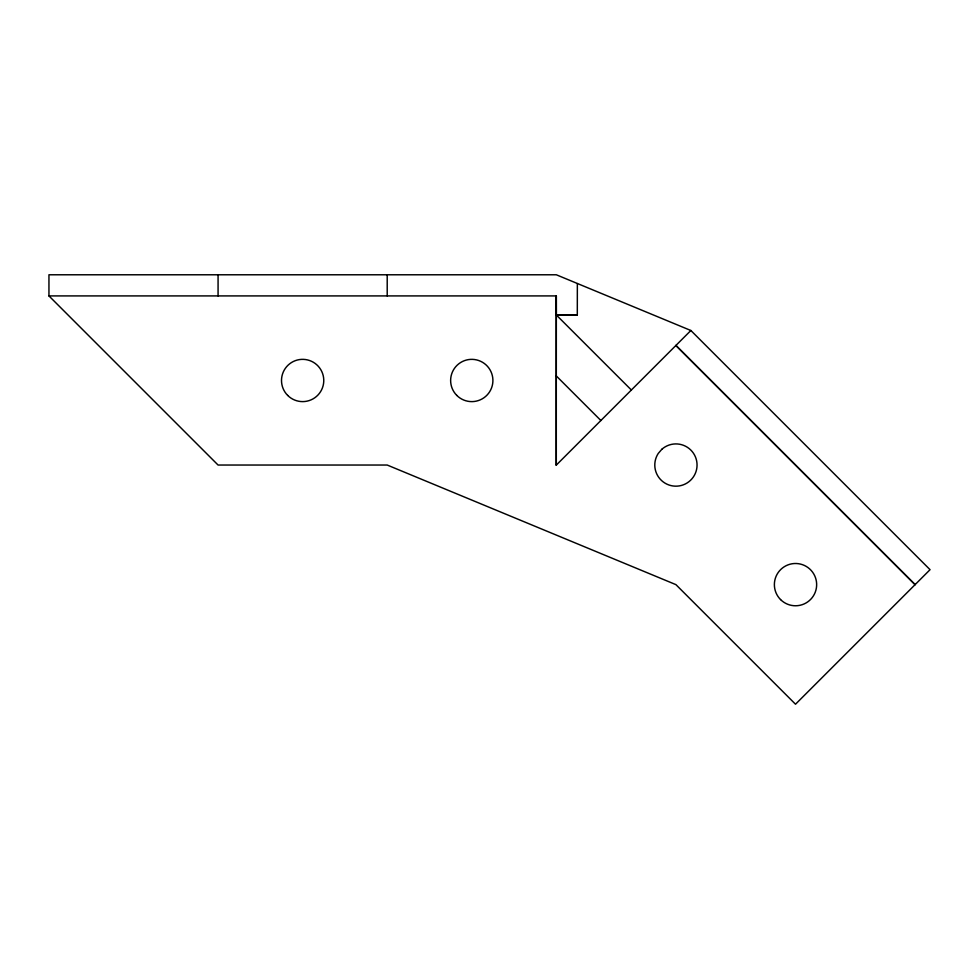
<?xml version="1.0" encoding="UTF-8"?>
<svg xmlns="http://www.w3.org/2000/svg" width="979" height="979" viewBox="0 0 979 979"><rect width="100%" height="100%" fill="white"/><g stroke="black" fill="none" stroke-linecap="round" stroke-linejoin="round"><path stroke-width="1.47" d="M556.292 375.912L556.329 295.915L48.95 295.915L48.95 274.781L556.329 274.781L690.868 330.498L930.05 569.68L795.511 704.219L675.914 584.634L387.207 465.037L218.072 465.037L48.95 295.915M600.873 420.505L556.28 375.924L556.28 465.111L556.28 295.976L556.329 314.993L577.304 315.042L577.353 283.555M556.28 465.111L690.868 330.498M577.304 315.042L556.329 314.993L631.369 390.009M387.207 274.781L387.207 295.915M218.072 274.781L218.072 295.915M661.828 449.288L658.231 453.473A21.146 21.146 0 0 0 672.903 485.963A21.146 21.146 0 0 0 696.155 458.931A21.146 21.146 0 0 0 661.828 449.288M675.914 345.452L915.096 584.634L675.914 345.452M456.814 395.43A21.146 21.146 0 0 0 492.192 385.946A21.146 21.146 0 0 0 466.298 360.064A21.146 21.146 0 0 0 456.814 395.43M287.691 395.43A21.146 21.146 0 0 0 323.058 385.946A21.146 21.146 0 0 0 297.163 360.064A21.146 21.146 0 0 0 287.691 395.43M780.557 599.576A21.146 21.146 0 0 0 815.935 590.104A21.146 21.146 0 0 0 790.041 564.21A21.146 21.146 0 0 0 780.557 599.576"/></g></svg>
